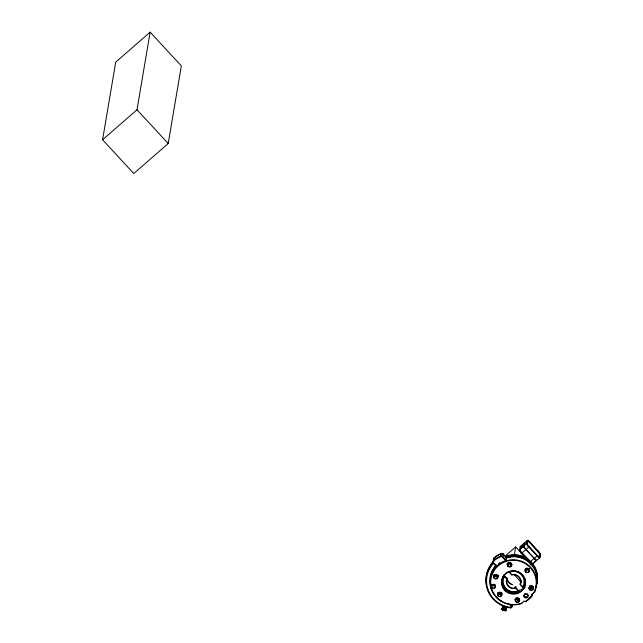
<?xml version="1.0" encoding="UTF-8"?>
<svg xmlns="http://www.w3.org/2000/svg" width="643" height="643" viewBox="0 0 643 643"><rect width="100%" height="100%" fill="white"/><g stroke="black" fill="none" stroke-linecap="round" stroke-linejoin="round"><path stroke-width="0.96" d="M528.634 546.196L528.618 546.309A4.983 0.94 48.9 0 0 528.9 546.614L538.239 556.758A3.175 0.603 48.9 0 0 539.734 557.778L540.337 554.21A3.175 0.603 48.9 0 0 539.011 552.176L538.046 551.083M539.541 557.216L540.032 554.266M521.312 553.519L529.173 546.823M492.779 564.2L492.241 563.573A5.578 5.417 9.6 0 0 493.149 562.046L493.35 560.849A5.578 5.417 9.6 0 1 492.442 562.36L492.241 563.557A27.898 27.07 9.6 0 0 487.86 590.917A27.898 27.07 9.6 0 0 510.574 607.924L510.622 607.386A27.151 26.347 9.6 0 1 488.519 590.829A27.151 26.347 9.6 0 1 492.779 564.2A6.326 6.133 9.6 0 0 493.639 562.89L496.444 565.92L496.348 566.475L493.31 563.188A1.857 1.808 9.6 0 1 493.414 560.656L493.864 557.995A24.41 23.687 9.6 0 1 501.114 553.47A1.857 1.808 9.6 0 1 503.212 553.936L506.628 557.642L506.178 560.302L502.762 556.605A1.857 1.808 9.6 0 0 500.664 556.131A24.41 23.687 9.6 0 0 493.414 560.656M537.837 551.525L529.567 542.555L529.719 542.017A3.175 0.603 48.9 0 0 527.453 540.265L524.254 543.134L523.683 546.598A3.175 0.603 48.9 0 0 525.01 548.632L525.974 549.725M527.284 540.49L526.85 543.841A3.175 0.603 48.9 0 0 528.176 545.867L537.355 555.769M102.583 139.772L115.716 62.138L150.141 32.15L181.334 65.907L168.201 143.542L133.776 173.53L102.583 139.772L137.007 109.784L150.141 32.15M493.31 563.188L493.502 562.729M499.33 563.228L499.386 562.802M500.664 556.131L501.307 553.776A1.399 1.35 9.6 0 1 502.882 554.129L506.17 557.682A23.244 22.553 9.6 0 1 530.579 563.292A23.244 22.553 9.6 0 1 535.812 587.123M502.762 556.605L503.212 553.936M518.009 590.821A1.294 1.061 59.9 0 0 518.732 591.166L515.782 587.983A6.977 6.768 9.6 0 1 507.15 578.933L504.04 575.155L504.056 575.589M514.352 554.796L515.678 546.92L521.047 552.723M511.82 574.561L511.764 574.914A6.977 6.768 9.6 0 1 520.034 584.206L523 587.461A1.294 0.715 41.5 0 0 522.638 586.786M520.01 550.295L520.34 548.375A1.399 1.35 9.6 0 1 520.436 546.462L520.605 546.237A3.175 0.603 48.9 0 1 521.618 546.823L521.714 545.931M521.979 546.968L520.709 547.973L522.003 545.497M521.65 547.651L521.248 548.366L520.838 547.981L521.079 546.695L522.245 545.65M521.184 548.35L521.618 546.815M521.473 548.133L521.69 546.839M512.053 604.589L511.852 605.802L510.847 604.444A3.488 3.384 9.6 0 0 510.655 604.203M522.116 547.514L522.212 546.944M522.253 546.695L522.59 546.02M515.766 587.927L519.046 591.126M526.866 543.383L527.348 540.498M520.034 584.206L523.314 587.405A1.873 1.704 17.3 0 0 523.386 587.051A11.389 11.052 9.6 0 0 525.074 580.838M529.535 542.539L529.398 542.379A2.877 0.547 48.9 0 0 527.63 540.851L527.107 543.761L527.356 541.085M532.645 593.368L532.219 595.86A23.244 22.553 9.6 0 1 525.331 601.856M539.324 557.449L540.112 554.306L539.3 557.425A2.877 0.547 48.9 0 1 537.588 555.898L537.54 555.97M539.903 557.489L540.393 554.612M534.872 590.314L534.59 591.978A23.244 22.553 9.6 0 0 517.583 560.141A23.244 22.553 9.6 0 0 490.336 583.868A23.244 22.553 9.6 0 0 521.095 603.729M493.784 584.109L493.736 584.366A3.384 0.82 10.9 0 0 494.797 584.527M507.038 578.74L507.126 578.322M525.082 543.439A3.175 0.603 48.9 0 0 524.286 543.03L520.436 546.462L520.002 549.813A3.175 0.603 48.9 0 0 521.328 551.839L530.403 561.709L534.084 558.502L535.072 559.514A3.175 0.603 48.9 0 0 536.559 560.543L532.878 563.75A3.175 0.603 48.9 0 1 531.383 562.721M539.887 557.642L536.873 560.198M520.517 582.486L520.637 581.778A4.196 1.591 -36.5 0 1 520.862 581.899L514.231 574.729M504.57 609.307L505.31 609.146L504.538 608.608M510.847 604.46L510.22 605.047A2.741 2.66 9.6 0 0 508.83 604.066M511.523 605.529L511.539 604.91M503.622 575.863L504.04 575.155M521.344 546.02L521.875 545.505M502.73 556.661L502.424 556.991L505.687 560.567A23.244 22.553 9.6 0 0 496.645 566.25L493.639 562.995A1.399 1.35 9.6 0 1 493.711 561.098L493.43 560.72M522.413 547.265L521.979 546.888M521.569 547.354L520.766 547.997M534.502 592.09L534.333 592.267A2.797 0.418 -42.7 0 1 533.642 592.894L531.271 594.968L531.882 595.627A22.786 22.103 9.6 0 1 524.993 601.623L524.383 600.964L522.012 603.021A2.797 0.418 -42.7 0 1 521.344 603.584L521.224 603.673M521.875 547.804L522.341 547.354M521.594 545.899L521.947 545.843M521.65 545.843L522.293 546.212M521.778 545.875L521.963 545.449M521.594 547.466L521.031 547.836L521.441 547.876M535.965 560.696L534.036 562.44M531.271 587.999L531.022 587.999M521.73 548.013L521.143 547.74M491.549 588.064L490.93 588.361M506.041 555.319L515.678 546.92M527.63 540.803L527.147 543.689M524.471 543.632L524.085 546.421M521.794 546.719L522.229 546.341M523.635 546.132L519.946 549.347A1.399 1.35 9.6 0 0 519.849 551.26M523.772 546.02L526.802 543.375M537.757 551.437L538.054 551.164L529.872 542.186M537.259 555.745L534.229 558.381L534.502 558.679A3.295 0.627 48.9 0 0 536.543 560.447M538.874 555.994L540.385 554.676M499.884 563.067L498.92 563.895M521.642 548.093L521.232 548.045M493.575 598.721L493.117 599.051M498.855 563.895L499.394 563.437M510.22 605.047L511.225 606.389L511.844 605.819A1.399 1.35 9.6 0 1 510.574 607.924M503.3 607.482L505.543 608.447L505.181 608.021M492.474 562.328L493.044 562.649A27.151 26.347 9.6 0 0 488.085 571.426M495.295 566.708L495.231 566.708A4.3 0.981 -46.5 0 1 495.062 566.62M503.421 608.27L502.85 608.399L504.554 609.21M520.918 546.751L521.393 547.129M510.622 607.386L511.225 606.389M495.994 566.057L495.56 565.768A24.064 23.349 9.6 0 0 501.484 601.229M535.362 559.539L534.936 559.129A2.685 0.506 48.9 0 0 536.174 560.021M528.948 541.293L529.928 542.306M536.069 560.109A2.685 0.506 48.9 0 1 534.839 559.145L534.912 559.105M493.856 559.683A1.399 1.35 9.6 0 1 494.202 558.22L493.945 558.003A1.857 1.808 9.6 0 0 493.519 560.198M534.88 558.992L534.558 558.855A4.662 0.884 48.9 0 1 534.381 558.671L534.454 558.63A4.662 0.884 48.9 0 0 534.663 558.767L534.446 558.671M529.245 541.768L528.908 541.88A2.709 0.514 48.9 0 0 527.67 540.916M537.87 556.299L537.749 556.629A2.709 0.514 48.9 0 0 538.987 557.602M529.318 541.84L529.197 542.17A4.678 0.884 48.9 0 1 529.374 542.362L529.398 542.387M537.797 556.227L537.46 556.34A4.678 0.884 48.9 0 1 537.283 556.147L537.283 556.163A2.877 0.547 48.9 0 0 539.027 557.658M528.626 546.775A4.702 0.892 48.9 0 1 528.45 546.582L528.433 546.566A4.654 0.884 48.9 0 0 528.618 546.783L537.588 555.898A4.63 0.876 48.9 0 0 537.733 556.082L537.733 556.155M537.733 556.082L537.717 556.139A4.678 0.884 48.9 0 1 537.524 555.938L537.419 555.721M493.687 561.074L493.711 561.098A23.944 23.236 9.6 0 1 500.825 556.661A1.399 1.35 9.6 0 1 502.4 557.015M527.927 540.594A2.877 0.547 48.9 0 1 529.671 542.089L529.454 542.451M529.639 542.186L529.615 542.153A4.678 0.884 48.9 0 0 529.438 541.961L529.47 541.953A4.63 0.876 48.9 0 1 529.647 542.137M537.226 556.099L537.572 556.002A3.295 0.627 48.9 0 0 539.646 557.746M534.373 558.462L525.998 549.596L534.333 558.502M137.007 109.784L168.201 143.542M529.936 542.258L538.078 551.308M523.056 554.901L524.399 556.356M525.371 557.891L521.055 553.213A3.295 0.627 48.9 0 1 520.846 552.98M507.126 564.096L507.729 564.747M511.74 574.93L508.758 571.699A1.326 0.731 41.5 0 1 509.465 572.182L511.715 574.641A7.346 7.129 9.6 0 1 520.396 584.366M507.126 578.949L504.144 575.718A1.326 1.085 59.9 0 0 504.49 576.514L506.764 578.957A7.346 7.129 9.6 0 0 515.782 588.385L518.017 590.804A10.465 10.151 9.6 0 1 504.498 576.506M538.135 551.131L537.95 551.646M528.811 546.51L528.948 546.574A4.654 0.884 48.9 0 1 528.739 546.325L528.409 546.534M538.231 551.236L538.03 551.734A4.702 0.892 48.9 0 1 538.207 551.927L538.464 552.224A2.877 0.547 48.9 0 1 539.807 554.274M525.837 549.307L525.749 549.331A4.983 0.94 48.9 0 1 525.564 549.058L525.548 549.106A4.694 0.884 48.9 0 0 525.725 549.299L525.653 549.098A4.694 0.884 48.9 0 0 525.829 549.21L525.861 549.331M538.352 551.557L538.312 551.517A4.654 0.884 48.9 0 1 538.512 551.67L538.328 552.048M538.336 551.469L538.328 551.34A4.983 0.94 48.9 0 1 538.593 551.63L538.866 551.951A3.295 0.627 48.9 0 1 540.401 554.338M538.512 551.67L538.223 551.943A4.654 0.884 48.9 0 0 538.038 551.726M526.85 544.235A2.877 0.547 48.9 0 0 528.16 546.293L528.586 546.156L528.176 546.269A2.709 0.514 48.9 0 1 527.059 544.709M523.764 546.349A3.295 0.627 48.9 0 0 525.275 548.744L525.291 548.736A2.685 0.506 48.9 0 1 524.174 547.249M525.371 548.833L525.05 548.399A3.175 0.603 48.9 0 1 524.013 546.888M528.417 546.076L528.506 546.06A2.877 0.547 48.9 0 1 527.147 543.978M538.464 552.224L538.778 551.959A2.877 0.547 48.9 0 1 540.112 554.017M528.393 546.044L528.401 546.06A3.295 0.627 48.9 0 1 526.858 543.648M500.825 556.661L500.664 556.203M525.379 548.712A2.685 0.506 48.9 0 1 524.278 547.161M524.511 542.941A3.295 0.627 48.9 0 1 524.985 543.214M533.047 563.525A1.399 1.35 9.6 0 1 532.404 563.839M538.48 552.241A2.709 0.514 48.9 0 1 539.598 553.8M538.255 556.605A2.62 0.498 48.9 0 0 538.464 556.782A2.66 0.506 48.9 0 1 538.231 556.653M528.747 541.245A2.62 0.498 48.9 0 1 528.948 541.43M528.699 541.253A2.66 0.506 48.9 0 1 528.908 541.438M505.816 556.251A23.244 22.553 9.6 0 1 530.025 560.833A23.244 22.553 9.6 0 1 536.616 583.957M491.26 574.545A23.244 22.553 9.6 0 1 491.509 572.937M491.71 574.786A22.786 22.103 9.6 0 1 492.289 571.595M506.145 556.508A22.786 22.103 9.6 0 1 528.94 560.375A22.786 22.103 9.6 0 1 536.712 581.593A22.786 22.103 9.6 0 0 505.864 558.172M492.618 586.054A22.786 22.103 9.6 0 1 492.12 584.503M491.654 574.842A22.786 22.103 9.6 0 1 494.563 567.303M505.567 557.69A23.244 22.553 9.6 0 1 530.387 562.842A23.244 22.553 9.6 0 1 535.836 586.93M521.208 580.219A7.346 7.129 9.6 0 1 520.533 581.626M512.527 584.808A7.346 7.129 9.6 0 1 506.973 578.796M520.862 580.115A6.977 6.768 9.6 0 1 520.227 581.489M512.6 584.543A6.977 6.768 9.6 0 1 507.327 578.837M507.568 578.121A4.469 0.53 -52.8 0 1 507.375 578.314M514.569 587.589A3.609 0.683 -12.8 0 1 515.292 586.842M516.466 586.987A4.501 1.278 -17.2 0 1 515.541 587.059M521.047 581.859A4.501 1.632 -57 0 1 521.103 583M509.457 572.19A10.465 10.151 9.6 0 1 522.63 586.786M526.376 570.196A3.721 3.609 9.6 0 1 525.685 569.811M530.218 564.128A3.721 3.609 9.6 0 1 530.941 564.924M529.567 569.802A3.488 3.384 9.6 0 1 529.093 570.011M526.794 570.052A3.488 3.384 9.6 0 1 525.653 569.433M529.494 568.975A3.488 3.384 9.6 0 1 525.612 568.324A2.09 2.033 9.6 0 0 529.535 568.838M530.234 563.3A3.488 3.384 9.6 0 1 531.054 564.265M530.796 588.064A3.721 3.609 9.6 0 1 529.607 587.501M532.766 587.782A3.488 3.384 9.6 0 1 529.575 587.131M532.123 585.468A1.945 1.889 9.6 0 1 531.705 585.46M519.038 591.062A1.873 1.238 56.2 0 1 518.74 590.981M525.243 582.558A11.622 11.277 9.6 0 1 524.825 584.206M518.001 591.126A11.622 11.277 9.6 0 1 517.205 591.383M504.908 587.742A11.622 11.277 9.6 0 1 502.577 583.37M522.622 587.252A4.131 0.868 -21.4 0 1 524.865 587.662A4.131 0.868 -21.4 0 1 519.512 590.097M524.182 585.403A4.155 0.948 -53 0 1 524.383 585.942M524.809 578.153A11.622 11.277 9.6 0 1 523.362 587.589M519.094 591.303A11.622 11.277 9.6 0 1 503.429 575.855M518.74 591.07A11.389 11.052 9.6 0 1 502.705 578.137M519.271 590.676A4.155 0.876 -22.9 0 1 518.563 590.796M511.531 564.562A3.721 3.609 9.6 0 1 510.767 564.763M508.219 564.257A3.721 3.609 9.6 0 1 507.584 563.782M508.782 557.827A3.721 3.609 9.6 0 1 510.076 557.577M511.852 564.216A3.488 3.384 9.6 0 1 510.88 564.562M508.838 564.377A3.488 3.384 9.6 0 1 507.745 563.678M511.466 563.405A3.488 3.384 9.6 0 1 508.316 562.938M508.854 557.111A3.488 3.384 9.6 0 1 510.108 556.814M518.869 600.096A3.721 3.609 9.6 0 1 517.285 600.112M518.997 599.774A3.488 3.384 9.6 0 1 516.007 599.276M519.15 598.834A3.488 3.384 9.6 0 1 515.959 598.175M501.178 594.397A3.721 3.609 9.6 0 1 497.939 593.634M501.307 594.084A3.488 3.384 9.6 0 1 497.915 593.256M501.95 592.967A3.488 3.384 9.6 0 1 498.269 592.484M494.917 576.49A3.721 3.609 9.6 0 1 494.226 576.104M492.667 573.235A3.721 3.609 9.6 0 1 492.876 571.965M498.1 576.104A3.488 3.384 9.6 0 1 494.194 575.734M497.931 575.308A3.488 3.384 9.6 0 1 494.154 574.617M524.985 582.711A11.389 11.052 9.6 0 1 524.575 584.27M503.027 584.19A11.389 11.052 9.6 0 1 502.786 583.418M495.882 566.829A4.3 0.482 -53.5 0 1 495.552 566.636M496.484 565.703A2.323 2.259 9.6 0 1 496.701 565.567M495.608 567.15A4.372 0.49 -53.6 0 1 496.549 565.125M491.139 575.099A23.244 22.553 9.6 0 1 491.943 571.868M490.722 584.471A23.317 22.626 9.6 0 1 496.107 566.041M495.512 565.736A3.07 2.974 9.6 0 1 496.131 565.213M496.444 565.92A23.244 22.553 9.6 0 1 496.83 565.51M495.407 584.993A1.816 1.76 9.6 0 1 492.032 584.768M512.166 604.758A1.399 1.35 9.6 0 1 511.466 606.638M487.804 589.068A27.898 27.07 9.6 0 1 487.338 587.758M486.365 583.699A27.898 27.07 9.6 0 1 492.442 562.36M507.005 606.598A2.347 0.555 24.1 0 1 505.904 606.928A2.347 0.555 24.1 0 1 503.067 605.449M493.366 562.231A6.326 6.133 9.6 0 1 493.044 562.649M490.746 577.277A23.317 22.626 9.6 0 1 491.895 572.238M506.322 607.82A2.347 0.563 19 0 1 505.768 608.463A2.347 0.563 19 0 1 502.681 607.33A2.347 0.563 19 0 1 503.164 606.662M505.736 608.149A1.881 0.45 19 0 1 505.47 608.728A1.881 0.45 19 0 1 502.971 607.86A1.881 0.45 19 0 1 503.172 607.257M504.233 608.583A2.194 0.522 19 0 1 505.832 609.894A2.194 0.522 19 0 1 502.448 608.929A2.194 0.522 19 0 1 503.172 608.278M504.868 608.583A1.889 0.45 19 0 1 505.511 609.5A1.889 0.45 19 0 1 502.762 608.656A1.889 0.45 19 0 1 503.123 608.045M503.726 608.977A2.443 0.587 19 0 1 505.985 610.512A2.443 0.587 19 0 1 502.336 609.628A2.443 0.587 19 0 1 502.577 608.696A2.468 0.587 19 0 0 501.966 609.516A2.468 0.587 19 0 0 505.511 610.665A2.468 0.587 19 0 0 505.028 609.58M505.711 610.456A2.234 0.53 19 0 1 504.425 610.713A2.234 0.53 19 0 1 501.765 609.58A2.234 0.53 19 0 1 502.561 609.114M504.675 609.781A2.234 0.53 19 0 1 504.932 609.91M524.792 585.186A12.474 12.104 9.6 0 1 523.105 587.332M503.212 584.728A12.474 12.104 9.6 0 1 502.786 583.924M524.961 585.267A12.667 12.289 9.6 0 1 523.257 587.445M505.358 587.718A12.667 12.289 9.6 0 1 502.641 584.061M511.683 565.165A3.488 3.384 9.6 0 1 510.172 565.575M508.388 565.181A3.488 3.384 9.6 0 1 506.989 563.887M522.012 603.021A22.786 22.103 9.6 0 1 490.818 584.318A22.786 22.103 9.6 0 1 517.856 560.768A22.786 22.103 9.6 0 1 533.634 592.902M519.343 598.995A2.09 2.033 9.6 0 1 515.887 598.303M498.003 575.26A2.09 2.033 9.6 0 1 494.154 574.496M501.837 593.071A2.09 2.033 9.6 0 1 498.148 592.476M519.327 600.65A3.488 3.384 9.6 0 1 518.604 600.884M515.919 600.393A3.488 3.384 9.6 0 1 515.003 599.533M518.973 599.887A3.488 3.384 9.6 0 1 515.991 599.389M501.283 594.188A3.488 3.384 9.6 0 1 498.092 593.537M532.621 588.827A3.488 3.384 9.6 0 1 532.123 588.932M530.137 588.642A3.488 3.384 9.6 0 1 529.695 588.393M532.75 587.895A3.488 3.384 9.6 0 1 529.551 587.236M528.699 571.137A3.488 3.384 9.6 0 1 528.208 571.241M526.215 570.952A3.488 3.384 9.6 0 1 525.99 570.831M529.543 569.915A3.488 3.384 9.6 0 1 529.31 570.028M526.529 570.068A3.488 3.384 9.6 0 1 525.636 569.545M498.084 576.208A3.488 3.384 9.6 0 1 496.597 576.626M495.311 576.458A3.488 3.384 9.6 0 1 494.17 575.847M527.437 593.802A1.857 1.808 9.6 0 1 527.421 596.342A1.857 1.808 9.6 0 1 524.809 596.334A1.857 1.808 9.6 0 1 524.76 593.794M504.667 574.416A4.131 0.812 -38.8 0 1 504.128 574.705M530.981 596.415A4.171 0.956 -40.2 0 1 528.425 598.609M532.026 594.309A4.188 0.627 -42.7 0 1 530.089 597.226M532.058 594.63A3.954 0.595 -42.7 0 1 531.504 596.029A3.954 0.595 -42.7 0 1 528.192 599.123M531.938 594.365A4.163 0.715 -48.3 0 1 532.356 594.727M494.202 558.22A23.944 23.236 9.6 0 1 501.307 553.776M497.24 577.43A3.488 3.384 9.6 0 1 496.742 577.535M494.756 577.245A3.488 3.384 9.6 0 1 494.314 577.004M501.162 595.121A3.488 3.384 9.6 0 1 500.664 595.225M498.679 594.936A3.488 3.384 9.6 0 1 498.229 594.695M511.498 563.614A2.09 2.033 9.6 0 1 508.042 562.922M522.301 545.545L522.446 547.201L522.301 545.545M529.535 586.014A3.488 3.384 9.6 0 0 533.409 586.665A2.09 2.033 9.6 0 1 529.567 586.038M515.903 601.84A2.323 2.259 9.6 0 0 519.681 600.546A2.323 2.259 9.6 0 0 516.61 597.99A2.323 2.259 9.6 0 0 515.903 601.84M516.056 601.607A2.09 2.033 9.6 0 0 519.464 600.449A2.09 2.033 9.6 0 0 516.699 598.151A2.09 2.033 9.6 0 0 516.056 601.607M529.671 589.84A2.323 2.259 9.6 0 0 533.457 588.554A2.323 2.259 9.6 0 0 530.379 585.998A2.323 2.259 9.6 0 0 529.671 589.84M529.832 589.615A2.09 2.033 9.6 0 0 533.232 588.449A2.09 2.033 9.6 0 0 530.467 586.159A2.09 2.033 9.6 0 0 529.832 589.615M525.749 572.149A2.323 2.259 9.6 0 0 529.535 570.855A2.323 2.259 9.6 0 0 526.456 568.308A2.323 2.259 9.6 0 0 525.749 572.149M525.91 571.924A2.09 2.033 9.6 0 0 529.318 570.759A2.09 2.033 9.6 0 0 526.545 568.468A2.09 2.033 9.6 0 0 525.91 571.924M508.058 566.451A2.323 2.259 9.6 0 0 511.844 565.165A2.323 2.259 9.6 0 0 508.766 562.609A2.323 2.259 9.6 0 0 508.058 566.451M494.29 578.451A2.323 2.259 9.6 0 0 498.076 577.157A2.323 2.259 9.6 0 0 494.997 574.609A2.323 2.259 9.6 0 0 494.29 578.451M494.451 578.218A2.09 2.033 9.6 0 0 497.851 577.06A2.09 2.033 9.6 0 0 495.086 574.762A2.09 2.033 9.6 0 0 494.451 578.218M498.212 596.141A2.323 2.259 9.6 0 0 501.99 594.847A2.323 2.259 9.6 0 0 498.92 592.299A2.323 2.259 9.6 0 0 498.212 596.141M498.365 595.908A2.09 2.033 9.6 0 0 501.773 594.751A2.09 2.033 9.6 0 0 499.008 592.452A2.09 2.033 9.6 0 0 498.365 595.908M524.68 597.178A1.857 1.808 9.6 0 0 527.766 596.318A1.857 1.808 9.6 0 0 525.435 594.148A1.857 1.808 9.6 0 0 524.68 597.178M524.584 597.46A2.09 2.033 9.6 0 0 528.007 596.342A2.09 2.033 9.6 0 0 525.275 594.011A2.09 2.033 9.6 0 0 524.584 597.46M492.064 587.959A2.05 1.985 9.6 0 0 495.391 586.826A2.05 1.985 9.6 0 0 492.691 584.583A2.05 1.985 9.6 0 0 492.064 587.959M492.225 587.734A1.816 1.76 9.6 0 0 495.174 586.729A1.816 1.76 9.6 0 0 492.779 584.736A1.816 1.76 9.6 0 0 492.225 587.734M505.494 590.427A11.622 11.277 9.6 0 0 524.784 585.074A11.622 11.277 9.6 0 0 510.204 571.466A11.622 11.277 9.6 0 0 505.494 590.427M505.157 590.861A12.088 11.727 9.6 0 0 525.218 585.291A12.088 11.727 9.6 0 0 510.052 571.145A12.088 11.727 9.6 0 0 505.157 590.861M508.219 566.226A2.09 2.033 9.6 0 0 511.627 565.06A2.09 2.033 9.6 0 0 508.854 562.77A2.09 2.033 9.6 0 0 508.219 566.226"/></g></svg>
